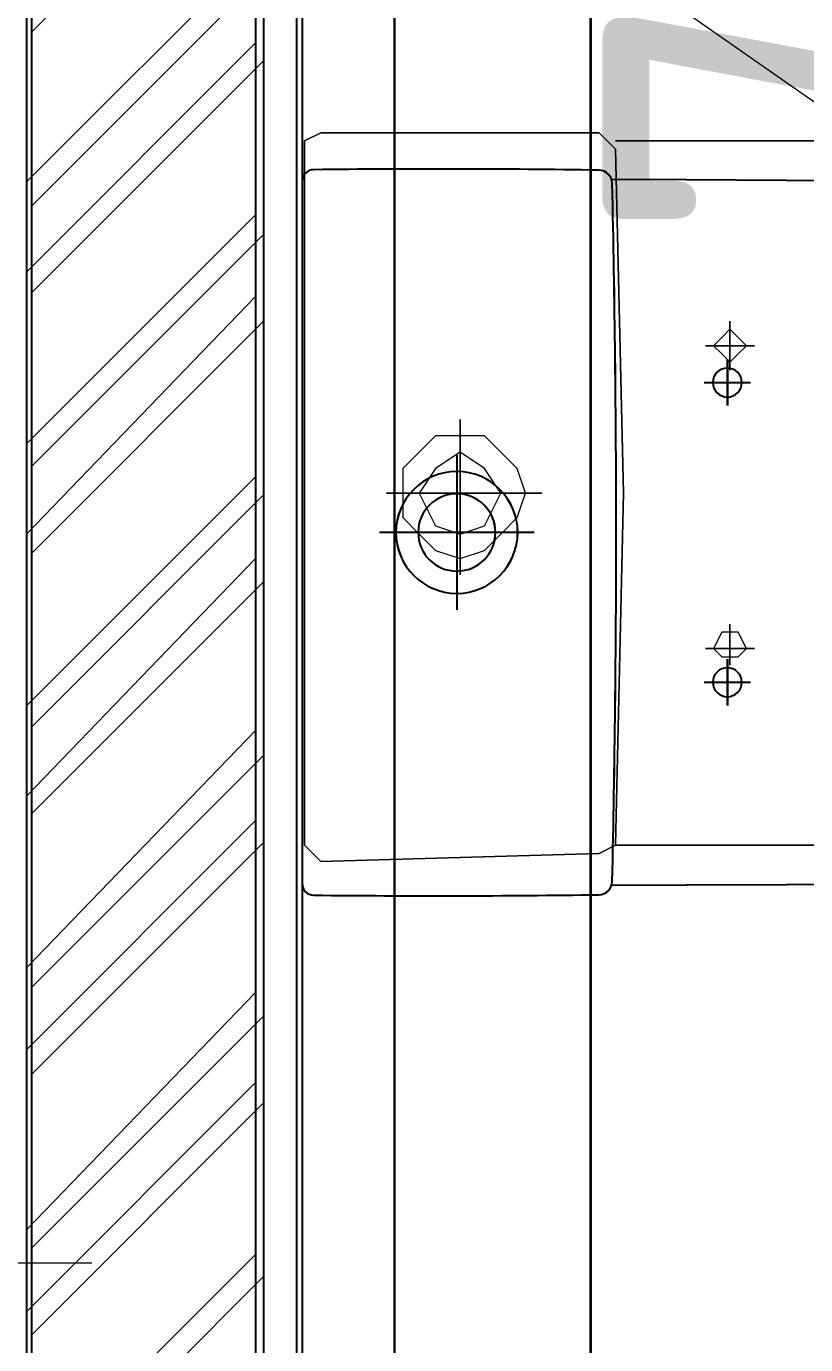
# Model space of a CAD drawing. Header units: millimetres. Extents: x -10178924 to 11692288, y -947381 to 58396.
# Drawn here: x 771508 to 771911, y -791264 to -790582 of the extents above; entities that cross this region are included whole.
import ezdxf

# ---------------------------------------------------------------- set-up
doc = ezdxf.new("R2010")
doc.units = ezdxf.units.MM
for name, color, linetype in [('PDF _ВК_В1', 5, 'Continuous'), ('PDF _ВК_Т3', 1, 'Continuous'), ('ТХ пищеблок новое 12.09', 252, 'Continuous')]:
    doc.layers.add(name, color=color, linetype=linetype)
for name, color, linetype, true_color in [('PDF _Перегородки', 7, 'Continuous', 0x0037dd), ('PDF _САНТЕХНИКА', 140, 'Continuous', 0x00bfff), ('PDF _Стены отделка', 7, 'Continuous', 0xb505c2)]:
    doc.layers.add(name, color=color, linetype=linetype, true_color=true_color)
doc.layers.add('PDF _Сантехнические приборы', color=7, linetype='Continuous', lineweight=9, true_color=0x767676)
doc.layers.add('PDF _Текст', color=7, linetype='Continuous', lineweight=5)
doc.layers.add('Перегородки', color=162, linetype='Continuous', lineweight=9)
doc.styles.add('ISOCPEUR_1', font='isocpeur.ttf', dxfattribs={"width": 0.78, "height": 240})

# ---------------------------------------------------------------- blocks, each defined once
blk = doc.blocks.new('A$C5282721b')
at = {"layer": 'Перегородки', "lineweight": 20, "true_color": 0x000000, "transparency": 33554687}
h = blk.add_hatch(dxfattribs=at)
h.set_pattern_fill('ANSI32', color=18, scale=10)
h.set_pattern_definition([(45, (-3081.59, 241515.3), (-67.35192, 67.35192), []), (45, (-3036.69, 241515.3), (-67.35192, 67.35192), [])])
h.paths.add_polyline_path([(49152.073, -10813.422), (49152.073, -11596.906), (49272.073, -11596.906), (49272.073, -10813.422)])
h.paths.add_polyline_path([(49152.073, -10813.422), (49272.073, -10813.422), (49272.073, -9333.422), (49152.073, -9333.422), (49152.073, -9823.422)])
h.paths.add_polyline_path([(50792.073, -7673.422), (50792.073, -7553.422), (48997.987, -7553.422), (48997.987, -7673.422)])
at = {"layer": 'Перегородки', "color": 18, "linetype": 'Continuous', "lineweight": 25, "true_color": 0x000000, "transparency": 33554687}
for p, q in [((49152.073, -9333.422), (49152.073, -10813.422)), ((49272.073, -9333.422), (49272.073, -10813.422)), ((49292.073, -9353.422), (49292.073, -10813.422))]:
    blk.add_line(p, q, dxfattribs=at)
at = {"layer": 'ТХ пищеблок новое 12.09', "transparency": 33554687}
for p, q in [((49292.064, -9872.166), (49292.064, -10053.422)), ((49292.073, -9872.166), (49292.073, -10053.422)), ((49292.073, -9872.166), (49292.073, -10053.422)), ((49452.12, -9870.81), (49490.827, -9870.965)), ((49452.13, -9870.81), (49490.836, -9870.965)), ((49490.827, -9870.965), (49542.509, -9871.229)), ((49490.836, -9870.965), (49542.518, -9871.229)), ((49542.509, -9871.229), (49617.755, -9871.747)), ((49542.518, -9871.229), (49617.765, -9871.747)), ((49512.037, -9963.988), (49512.037, -9987.872)), ((49512.047, -9963.988), (49512.047, -9987.872)), ((49500.098, -9975.933), (49523.982, -9975.933)), ((49500.108, -9975.933), (49523.992, -9975.933)), ((49372.062, -10013.421), (49372.062, -10093.419)), ((49372.071, -10013.421), (49372.071, -10093.419)), ((49292.064, -10053.422), (49292.064, -10234.673)), ((49292.073, -10053.422), (49292.073, -10234.673)), ((49292.073, -10053.422), (49292.073, -10234.673)), ((49412.058, -10053.422), (49332.06, -10053.422)), ((49412.068, -10053.422), (49332.07, -10053.422)), ((49512.037, -10118.967), (49512.037, -10142.846)), ((49512.047, -10118.967), (49512.047, -10142.846)), ((49500.098, -10130.907), (49523.982, -10130.907)), ((49500.108, -10130.907), (49523.992, -10130.907)), ((49490.827, -10235.88), (49452.12, -10236.034)), ((49490.836, -10235.88), (49452.13, -10236.034)), ((49542.509, -10235.616), (49490.827, -10235.88)), ((49542.518, -10235.616), (49490.836, -10235.88)), ((49617.755, -10235.097), (49542.509, -10235.616)), ((49617.765, -10235.097), (49542.518, -10235.616))]:
    blk.add_line(p, q, dxfattribs=at)
at = {"layer": 'ТХ пищеблок новое 12.09', "ltscale": 100, "transparency": 33554687}
for p, q in [((49292.073, -9872.166), (49292.073, -10053.422)), ((49292.073, -9872.166), (49292.073, -10053.422)), ((49452.13, -9870.81), (49490.836, -9870.965)), ((49490.836, -9870.965), (49542.518, -9871.229)), ((49542.518, -9871.229), (49617.765, -9871.747)), ((49512.047, -9963.988), (49512.047, -9987.872)), ((49500.108, -9975.933), (49523.992, -9975.933)), ((49372.071, -10013.421), (49372.071, -10093.419)), ((49292.073, -10053.422), (49292.073, -10234.673)), ((49292.073, -10053.422), (49292.073, -10234.673)), ((49412.068, -10053.422), (49332.07, -10053.422)), ((49512.047, -10118.967), (49512.047, -10142.846)), ((49500.108, -10130.907), (49523.992, -10130.907)), ((49490.836, -10235.88), (49452.13, -10236.034)), ((49542.518, -10235.616), (49490.836, -10235.88)), ((49617.765, -10235.097), (49542.518, -10235.616))]:
    blk.add_line(p, q, dxfattribs=at)
at = {"layer": 'ТХ пищеблок новое 12.09', "transparency": 33554687}
for points in [[(49297.995, -9865.871), (49294.71, -9865.915), (49292.064, -9868.589), (49292.064, -9871.88)], [(49298.005, -9865.871), (49294.719, -9865.915), (49292.073, -9868.589), (49292.073, -9871.88)], [(49445.616, -9866.119), (49397.671, -9865.452), (49345.951, -9865.364), (49297.995, -9865.871)], [(49445.626, -9866.119), (49397.681, -9865.452), (49345.96, -9865.364), (49298.005, -9865.871)], [(49452.506, -9872.954), (49452.429, -9869.195), (49449.381, -9866.169), (49445.616, -9866.119)], [(49452.516, -9872.954), (49452.439, -9869.195), (49449.39, -9866.169), (49445.626, -9866.119)], [(49292.064, -9871.88), (49292.064, -9871.88), (49292.064, -9872.166), (49292.064, -9872.166)], [(49292.073, -9871.88), (49292.073, -9871.88), (49292.073, -9872.166), (49292.073, -9872.166)], [(49454.54, -10053.422), (49454.54, -9993.83), (49453.84, -9932.541), (49452.506, -9872.954)], [(49454.55, -10053.422), (49454.55, -9993.83), (49453.85, -9932.541), (49452.516, -9872.954)], [(49372.062, -10021.92), (49354.66, -10021.92), (49340.554, -10036.02), (49340.554, -10053.422)], [(49372.071, -10021.92), (49354.669, -10021.92), (49340.564, -10036.02), (49340.564, -10053.422)], [(49403.553, -10053.422), (49403.553, -10036.02), (49389.458, -10021.92), (49372.062, -10021.92)], [(49403.562, -10053.422), (49403.562, -10036.02), (49389.468, -10021.92), (49372.071, -10021.92)], [(49372.062, -10033.424), (49361.015, -10033.424), (49352.058, -10042.376), (49352.058, -10053.422)], [(49372.071, -10033.424), (49361.025, -10033.424), (49352.068, -10042.376), (49352.068, -10053.422)], [(49392.054, -10053.422), (49392.054, -10042.376), (49383.103, -10033.424), (49372.062, -10033.424)], [(49392.064, -10053.422), (49392.064, -10042.376), (49383.112, -10033.424), (49372.071, -10033.424)], [(49340.554, -10053.422), (49340.554, -10070.819), (49354.66, -10084.924), (49372.062, -10084.924)], [(49340.564, -10053.422), (49340.564, -10070.819), (49354.669, -10084.924), (49372.071, -10084.924)], [(49352.058, -10053.422), (49352.058, -10064.463), (49361.015, -10073.42), (49372.062, -10073.42)], [(49352.068, -10053.422), (49352.068, -10064.463), (49361.025, -10073.42), (49372.071, -10073.42)], [(49372.062, -10084.924), (49389.458, -10084.924), (49403.553, -10070.819), (49403.553, -10053.422)], [(49372.062, -10073.42), (49383.103, -10073.42), (49392.054, -10064.463), (49392.054, -10053.422)], [(49372.071, -10084.924), (49389.468, -10084.924), (49403.562, -10070.819), (49403.562, -10053.422)], [(49372.071, -10073.42), (49383.112, -10073.42), (49392.064, -10064.463), (49392.064, -10053.422)], [(49452.506, -10233.89), (49453.84, -10174.309), (49454.54, -10113.014), (49454.54, -10053.422)], [(49452.516, -10233.89), (49453.85, -10174.309), (49454.55, -10113.014), (49454.55, -10053.422)], [(49292.064, -10234.673), (49292.064, -10234.673), (49292.064, -10234.965), (49292.064, -10234.965)], [(49292.064, -10234.965), (49292.064, -10238.256), (49294.71, -10240.929), (49297.995, -10240.968)], [(49292.073, -10234.673), (49292.073, -10234.673), (49292.073, -10234.965), (49292.073, -10234.965)], [(49292.073, -10234.965), (49292.073, -10238.256), (49294.719, -10240.929), (49298.005, -10240.968)], [(49445.616, -10240.731), (49449.381, -10240.676), (49452.429, -10237.65), (49452.506, -10233.89)], [(49445.626, -10240.731), (49449.39, -10240.676), (49452.439, -10237.65), (49452.516, -10233.89)], [(49297.995, -10240.968), (49345.951, -10241.475), (49397.671, -10241.398), (49445.616, -10240.731)], [(49298.005, -10240.968), (49345.96, -10241.475), (49397.681, -10241.398), (49445.626, -10240.731)]]:
    blk.add_open_spline(points, degree=3, dxfattribs=at)
at = {"layer": 'ТХ пищеблок новое 12.09', "ltscale": 100, "transparency": 33554687}
for points in [[(49298.005, -9865.871), (49294.719, -9865.915), (49292.073, -9868.589), (49292.073, -9871.88)], [(49445.626, -9866.119), (49397.681, -9865.452), (49345.96, -9865.364), (49298.005, -9865.871)], [(49452.516, -9872.954), (49452.439, -9869.195), (49449.39, -9866.169), (49445.626, -9866.119)], [(49292.073, -9871.88), (49292.073, -9871.88), (49292.073, -9872.166), (49292.073, -9872.166)], [(49454.55, -10053.422), (49454.55, -9993.83), (49453.85, -9932.541), (49452.516, -9872.954)], [(49372.071, -10021.92), (49354.669, -10021.92), (49340.564, -10036.02), (49340.564, -10053.422)], [(49403.562, -10053.422), (49403.562, -10036.02), (49389.468, -10021.92), (49372.071, -10021.92)], [(49372.071, -10033.424), (49361.025, -10033.424), (49352.068, -10042.376), (49352.068, -10053.422)], [(49392.064, -10053.422), (49392.064, -10042.376), (49383.112, -10033.424), (49372.071, -10033.424)], [(49340.564, -10053.422), (49340.564, -10070.819), (49354.669, -10084.924), (49372.071, -10084.924)], [(49352.068, -10053.422), (49352.068, -10064.463), (49361.025, -10073.42), (49372.071, -10073.42)], [(49372.071, -10084.924), (49389.468, -10084.924), (49403.562, -10070.819), (49403.562, -10053.422)], [(49372.071, -10073.42), (49383.112, -10073.42), (49392.064, -10064.463), (49392.064, -10053.422)], [(49452.516, -10233.89), (49453.85, -10174.309), (49454.55, -10113.014), (49454.55, -10053.422)], [(49292.073, -10234.673), (49292.073, -10234.673), (49292.073, -10234.965), (49292.073, -10234.965)], [(49292.073, -10234.965), (49292.073, -10238.256), (49294.719, -10240.929), (49298.005, -10240.968)], [(49445.626, -10240.731), (49449.39, -10240.676), (49452.439, -10237.65), (49452.516, -10233.89)], [(49298.005, -10240.968), (49345.96, -10241.475), (49397.681, -10241.398), (49445.626, -10240.731)]]:
    blk.add_open_spline(points, degree=3, dxfattribs=at)
at = {"layer": 'ТХ пищеблок новое 12.09', "transparency": 33554687}
for points, knots in [([(49519.534, -9975.933), (49519.534, -9971.787), (49516.183, -9968.436), (49512.037, -9968.436), (49507.898, -9968.436), (49504.541, -9971.787), (49504.541, -9975.933)], [0, 0, 0, 0, 1, 1, 1, 2, 2, 2, 2]), ([(49519.543, -9975.933), (49519.543, -9971.787), (49516.192, -9968.436), (49512.047, -9968.436), (49507.907, -9968.436), (49504.55, -9971.787), (49504.55, -9975.933)], [0, 0, 0, 0, 1, 1, 1, 2, 2, 2, 2]), ([(49504.541, -9975.933), (49504.541, -9980.072), (49507.898, -9983.435), (49512.037, -9983.435), (49516.183, -9983.435), (49519.534, -9980.072), (49519.534, -9975.933)], [2, 2, 2, 2, 3, 3, 3, 4, 4, 4, 4]), ([(49504.55, -9975.933), (49504.55, -9980.072), (49507.907, -9983.435), (49512.047, -9983.435), (49516.192, -9983.435), (49519.543, -9980.072), (49519.543, -9975.933)], [2, 2, 2, 2, 3, 3, 3, 4, 4, 4, 4]), ([(49519.534, -10130.907), (49519.534, -10126.767), (49516.183, -10123.41), (49512.037, -10123.41), (49507.898, -10123.41), (49504.541, -10126.767), (49504.541, -10130.907)], [0, 0, 0, 0, 1, 1, 1, 2, 2, 2, 2]), ([(49519.543, -10130.907), (49519.543, -10126.767), (49516.192, -10123.41), (49512.047, -10123.41), (49507.907, -10123.41), (49504.55, -10126.767), (49504.55, -10130.907)], [0, 0, 0, 0, 1, 1, 1, 2, 2, 2, 2]), ([(49504.541, -10130.907), (49504.541, -10135.046), (49507.898, -10138.409), (49512.037, -10138.409), (49516.183, -10138.409), (49519.534, -10135.046), (49519.534, -10130.907)], [2, 2, 2, 2, 3, 3, 3, 4, 4, 4, 4]), ([(49504.55, -10130.907), (49504.55, -10135.046), (49507.907, -10138.409), (49512.047, -10138.409), (49516.192, -10138.409), (49519.543, -10135.046), (49519.543, -10130.907)], [2, 2, 2, 2, 3, 3, 3, 4, 4, 4, 4])]:
    blk.add_open_spline(points, degree=3, knots=knots, dxfattribs=at)
at = {"layer": 'ТХ пищеблок новое 12.09', "ltscale": 100, "transparency": 33554687}
for points, knots in [([(49519.543, -9975.933), (49519.543, -9971.787), (49516.192, -9968.436), (49512.047, -9968.436), (49507.907, -9968.436), (49504.55, -9971.787), (49504.55, -9975.933)], [0, 0, 0, 0, 1, 1, 1, 2, 2, 2, 2]), ([(49504.55, -9975.933), (49504.55, -9980.072), (49507.907, -9983.435), (49512.047, -9983.435), (49516.192, -9983.435), (49519.543, -9980.072), (49519.543, -9975.933)], [2, 2, 2, 2, 3, 3, 3, 4, 4, 4, 4]), ([(49519.543, -10130.907), (49519.543, -10126.767), (49516.192, -10123.41), (49512.047, -10123.41), (49507.907, -10123.41), (49504.55, -10126.767), (49504.55, -10130.907)], [0, 0, 0, 0, 1, 1, 1, 2, 2, 2, 2]), ([(49504.55, -10130.907), (49504.55, -10135.046), (49507.907, -10138.409), (49512.047, -10138.409), (49516.192, -10138.409), (49519.543, -10135.046), (49519.543, -10130.907)], [2, 2, 2, 2, 3, 3, 3, 4, 4, 4, 4])]:
    blk.add_open_spline(points, degree=3, knots=knots, dxfattribs=at)
at = {"layer": 'PDF _Стены отделка', "ltscale": 0.1, "transparency": 33554687, "insert": (49572.399, -9703.422), "char_height": 250, "attachment_point": 5, "rotation": 90, "style": 'ISOCPEUR_1'}
blk.add_mtext('\\A1;700', dxfattribs=at)

msp = doc.modelspace()

# ---------------------------------------------------------------- linework, layer by layer
at = {"layer": 'PDF _ВК_В1', "lineweight": 30}
msp.add_lwpolyline([(771698.4, -790489.08), (771698.4, -792343.22), (772985.29, -792343.22), (772985.29, -792250.09)], dxfattribs=at)
at = {"layer": 'PDF _ВК_Т3', "lineweight": 35}
msp.add_lwpolyline([(771800, -792127.39), (771800, -790489.15)], dxfattribs=at)
at = {"layer": 'PDF _Перегородки', "color": 5, "lineweight": 25}
for points in [[(771507.9, -790125.01), (771507.9, -791602.4)], [(772113.25, -790125.01), (771626.43, -790125.01), (771626.43, -791602.4), (771626.43, -792385.54)], [(772113.25, -790146.18), (771647.6, -790146.18), (771647.6, -791602.4), (771647.6, -792385.54)]]:
    msp.add_lwpolyline(points, dxfattribs=at)
at = {"layer": 'PDF _Перегородки', "color": 5, "lineweight": 20}
for points in [[(771507.9, -790662.65), (771626.43, -790544.12)], [(771507.9, -790709.22), (771626.43, -790590.69)], [(771507.9, -790798.12), (771626.43, -790679.59)], [(771507.9, -790844.68), (771626.43, -790721.92)], [(771507.9, -790933.58), (771626.43, -790815.05)], [(771507.9, -790980.15), (771626.43, -790857.39)], [(771507.9, -791069.05), (771626.43, -790946.29)], [(771507.9, -791111.39), (771626.43, -790992.86)], [(771507.9, -791204.52), (771626.43, -791081.76)], [(771507.9, -791246.85), (771626.43, -791128.32)], [(771507.9, -791335.75), (771626.43, -791217.22)]]:
    msp.add_lwpolyline(points, dxfattribs=at)
at = {"layer": 'PDF _САНТЕХНИКА', "lineweight": 9}
for points in [[(771816.93, -790823.51), (771812.7, -790645.72), (771804.23, -790637.25), (771660.3, -790637.25), (771651.84, -790641.48), (771651.84, -790823.51), (771651.84, -791005.54), (771651.84, -790823.51), (771651.84, -790641.48), (771660.3, -790637.25), (771804.23, -790637.25), (771812.7, -790645.72)], [(771651.84, -790823.52), (771651.84, -790641.49), (771651.84, -790823.52), (771651.84, -791005.54)], [(772125.96, -790645.72), (772104.79, -790645.72), (772045.53, -790641.48), (771977.8, -790641.48), (771901.6, -790641.48), (771850.8, -790641.48), (771812.7, -790641.48), (771850.8, -790641.48), (771901.6, -790641.48), (771977.8, -790641.48), (772045.53, -790641.48), (772104.79, -790645.72)], [(771863.51, -790747.32), (771867.74, -790751.55), (771871.97, -790755.79), (771876.21, -790751.55), (771880.44, -790747.32), (771876.21, -790743.09), (771871.97, -790738.85), (771867.74, -790743.09)], [(771863.51, -790747.32), (771867.74, -790751.55), (771871.97, -790755.79), (771876.21, -790751.55), (771880.44, -790747.32), (771876.21, -790743.09), (771871.97, -790738.85), (771867.74, -790743.09)], [(771863.51, -790747.32), (771867.74, -790751.55), (771871.97, -790755.79), (771876.21, -790751.55), (771880.44, -790747.32), (771876.21, -790743.09), (771871.97, -790738.85), (771867.74, -790743.09)], [(771871.97, -790760.02), (771871.97, -790734.62)], [(771884.67, -790747.32), (771859.27, -790747.32)], [(771732.27, -790865.85), (771732.27, -790785.42)], [(771702.64, -790823.52), (771702.64, -790836.22), (771711.1, -790844.68), (771719.57, -790853.15), (771732.27, -790857.38), (771744.97, -790853.15), (771753.43, -790844.68), (771761.9, -790836.22), (771766.13, -790823.52), (771761.9, -790810.82), (771753.43, -790802.35), (771744.97, -790793.88), (771732.27, -790793.88), (771719.57, -790793.88), (771711.1, -790802.35), (771702.64, -790810.82)], [(771702.64, -790823.52), (771702.64, -790836.22), (771711.1, -790844.68), (771719.57, -790853.15), (771732.27, -790857.38), (771744.97, -790853.15), (771753.43, -790844.68), (771761.9, -790836.22), (771766.13, -790823.52), (771761.9, -790810.82), (771753.43, -790802.35), (771744.97, -790793.88), (771732.27, -790793.88), (771719.57, -790793.88), (771711.1, -790802.35), (771702.64, -790810.82)], [(771702.64, -790823.52), (771702.64, -790836.22), (771711.1, -790844.68), (771719.57, -790853.15), (771732.27, -790857.38), (771744.97, -790853.15), (771753.43, -790844.68), (771761.9, -790836.22), (771766.13, -790823.52), (771761.9, -790810.82), (771753.43, -790802.35), (771744.97, -790793.88), (771732.27, -790793.88), (771719.57, -790793.88), (771711.1, -790802.35), (771702.64, -790810.82)], [(771711.1, -790823.52), (771719.57, -790840.45), (771732.27, -790844.68), (771744.97, -790840.45), (771753.43, -790823.52), (771744.97, -790810.82), (771732.27, -790802.35), (771719.57, -790810.82)], [(771711.1, -790823.52), (771719.57, -790840.45), (771732.27, -790844.68), (771744.97, -790840.45), (771753.43, -790823.52), (771744.97, -790810.82), (771732.27, -790802.35), (771719.57, -790810.82)], [(771711.1, -790823.52), (771719.57, -790840.45), (771732.27, -790844.68), (771744.97, -790840.45), (771753.43, -790823.52), (771744.97, -790810.82), (771732.27, -790802.35), (771719.57, -790810.82)], [(771816.93, -790823.52), (771812.7, -791005.55), (771804.23, -791009.79), (771660.3, -791014.02), (771651.84, -791005.55), (771660.3, -791014.02), (771804.23, -791009.79), (771812.7, -791005.55)], [(771694.17, -790823.52), (771774.6, -790823.52)], [(771863.51, -790903.95), (771867.74, -790908.18), (771871.97, -790908.18), (771876.21, -790908.18), (771880.44, -790903.95), (771876.21, -790895.48), (771871.97, -790895.48), (771867.74, -790895.48)], [(771863.51, -790903.95), (771867.74, -790908.18), (771871.97, -790908.18), (771876.21, -790908.18), (771880.44, -790903.95), (771876.21, -790895.48), (771871.97, -790895.48), (771867.74, -790895.48)], [(771863.51, -790903.95), (771867.74, -790908.18), (771871.97, -790908.18), (771876.21, -790908.18), (771880.44, -790903.95), (771876.21, -790895.48), (771871.97, -790895.48), (771867.74, -790895.48)], [(771871.97, -790912.42), (771871.97, -790891.25)], [(771884.67, -790903.95), (771859.27, -790903.95)], [(771812.72, -791005.55), (771850.81, -791005.55), (771901.61, -791005.55), (771977.81, -791005.55), (772045.54, -791005.55), (772104.81, -791005.55), (772125.97, -791005.55), (772104.81, -791005.55), (772045.54, -791005.55), (771977.81, -791005.55), (771901.61, -791005.55), (771850.81, -791005.55)]]:
    msp.add_lwpolyline(points, close=True, dxfattribs=at)
for points in [[(771816.93, -790823.51), (771812.7, -790645.72), (771804.23, -790637.25), (771660.3, -790637.25), (771651.84, -790641.48), (771651.84, -790823.51), (771651.84, -791005.54)], [(771871.97, -790734.62), (771871.97, -790760.02)], [(771859.27, -790747.32), (771884.67, -790747.32)], [(771732.27, -790785.42), (771732.27, -790865.85)], [(771651.84, -791005.55), (771660.3, -791014.02), (771804.23, -791009.79), (771812.7, -791005.55), (771816.93, -790823.52)], [(771774.6, -790823.52), (771694.17, -790823.52)], [(771871.97, -790891.25), (771871.97, -790912.42)], [(771859.27, -790903.95), (771884.67, -790903.95)]]:
    msp.add_lwpolyline(points, dxfattribs=at)
msp.add_lwpolyline([(771812.7, -790641.48), (771850.8, -790641.48), (771901.6, -790641.48), (771977.8, -790641.48), (772045.53, -790641.48), (772104.79, -790645.72), (772125.97, -790645.72, -0.988304), (772125.97, -791005.55), (772104.81, -791005.55), (772045.54, -791005.55), (771977.81, -791005.55), (771901.61, -791005.55), (771850.81, -791005.55), (771812.72, -791005.55)], format="xyb", dxfattribs=at)
at = {"layer": 'PDF _Сантехнические приборы', "color": 7, "lineweight": 9}
msp.add_lwpolyline([(771211.56, -791221.45), (771541.75, -791221.45)], dxfattribs=at)
at = {"layer": 'PDF _Текст'}
msp.add_lwpolyline([(772134.44, -791953.83), (777976.24, -794862.03), (771393.63, -790256.32)], dxfattribs=at)

# ---------------------------------------------------------------- block references
msp.add_blockref('A$C5282721b', (722358.55, -780790.44))

doc.saveas('drawing.dxf')
